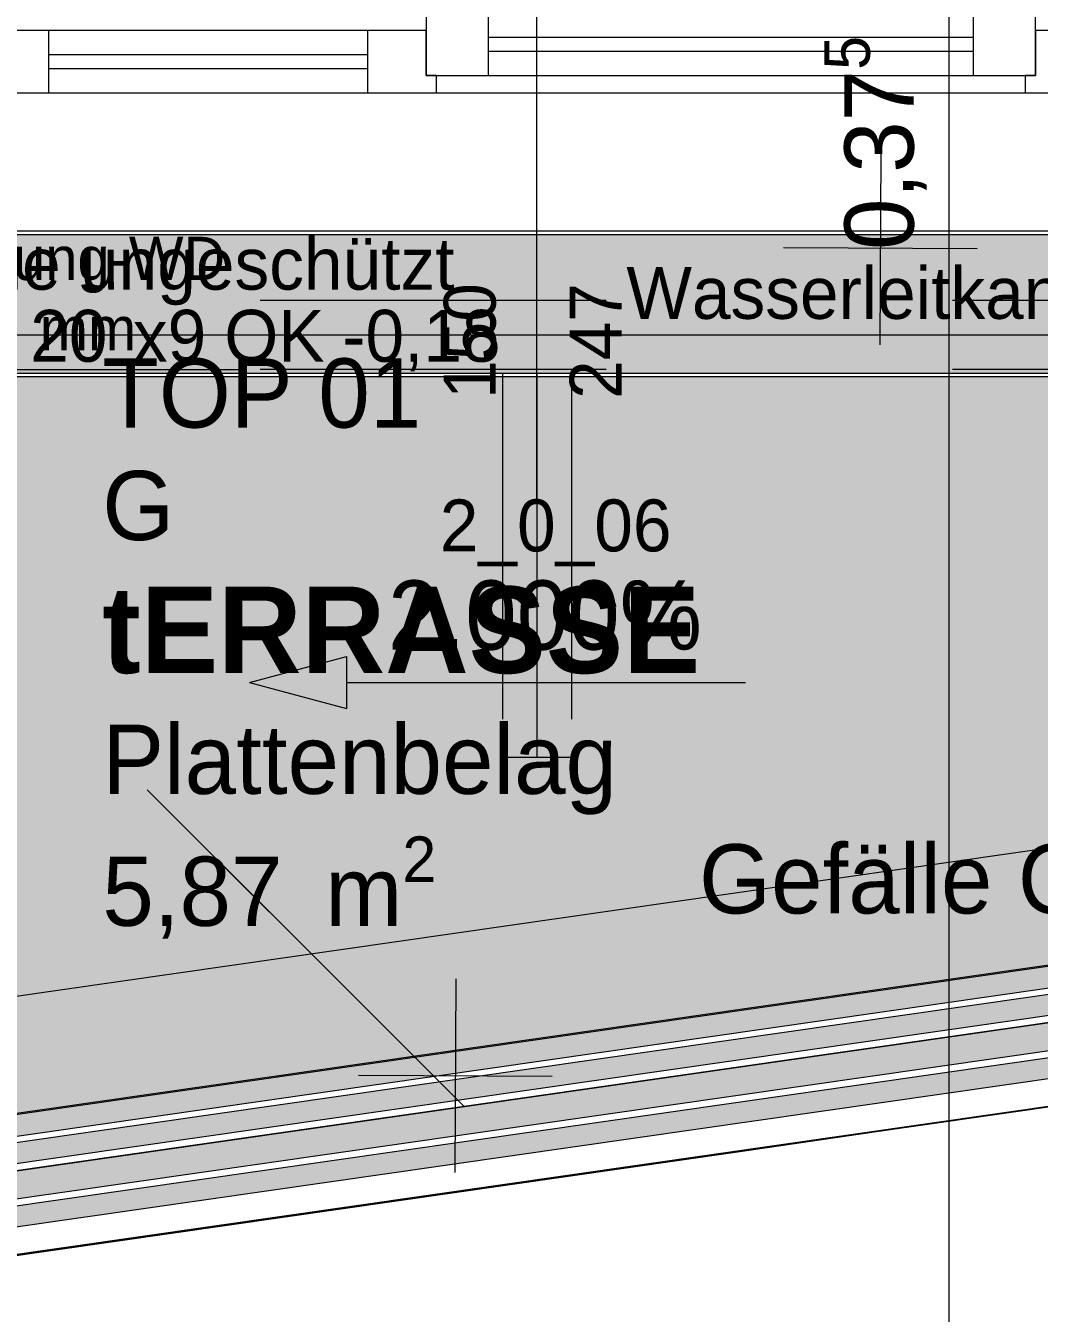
# Model space of a CAD drawing. Header units: metres. Extents: x -3.9 to 83, y -38 to 6.2.
# Drawn here: x 10.297 to 11.76, y -32.643 to -30.783 of the extents above; entities that cross this region are included whole.
import ezdxf

# ---------------------------------------------------------------- set-up
doc = ezdxf.new("R2010")
doc.units = ezdxf.units.M
doc.header["$MEASUREMENT"] = 0
for name, pattern in [('Achse', [0.004, 0.002, -0.001, 0, -0.001]), ('Grenzlinie', [0.008, 0.003, -0.005]), ('PUNKT', [1, 0, -1]), ('Schnittlinie', [0.006, 0.003, -0.0015, 0, -0.0015]), ('Untersicht', [0.001, 0.0005, -0.0005])]:
    doc.linetypes.add(name, pattern=pattern)
for name, color, linetype in [('0._EG PP_2_110 Wand Aussen', 7, 'Continuous'), ('0._EG PP_2_210 Decke', 7, 'Continuous'), ('0._EG PP_2_220 Bodenaufbau', 7, 'Continuous'), ('0._EG PP_2_221 Bodenaufbau - Abdichtung', 7, 'Continuous'), ('0._EG PP_2_221 Bodenaufbau - Terrassenbelag', 7, 'Continuous'), ('0._EG PP_2_450 Absturzsicherung', 7, 'Continuous'), ('0._EG PP_2_611 Entwässerung', 7, 'Continuous'), ('0._EG PP_2_810 Raum', 7, 'Continuous'), ('0._EG PP_2_815 Raumbegrenzung', 7, 'Continuous'), ('0._EG PP_2_851 Marker Schnitt', 7, 'Continuous'), ('0._EG PP_2_950 Polierplan Bemaßung', 7, 'Continuous'), ('0._EG PP_2_955 Polierplan Beschriftung', 7, 'Continuous'), ('0._EG PP_2_Bauwerke_Gebäude - Haus.verm', 7, 'Continuous'), ('0._EG PP_2_Bauwerke_Stützmauer.verm', 7, 'Continuous'), ('0._EG PP_2_Gelände_Geländepunkt.verm', 7, 'Continuous'), ('0._EG PP_2_Kataster Grenzen_Grundstücksgrenze.verm', 7, 'Continuous'), ('0._EG PP_2_Neubau_840 Baulinien', 7, 'Continuous')]:
    doc.layers.add(name, color=color, linetype=linetype)
doc.styles.add('ERSTELLTER_STIL_10', font='')
doc.styles.add('ERSTELLTER_STIL_2', font='')
doc.styles.get('ERSTELLTER_STIL_10').set_extended_font_data('Eurostile', bold=True)
doc.styles.get('ERSTELLTER_STIL_2').set_extended_font_data('Eurostile')
doc.linetypes.add('Grenze Grundstück', pattern='A,0,[1,415_260415_PP_VA_1_3 0 EG1.Shx,S=0.00031746,R=0,X=0,Y=0],-0.04,0', length=0.04)

msp = doc.modelspace()

# ---------------------------------------------------------------- hatches: boundary and pattern name
at = {"layer": '0._EG PP_2_220 Bodenaufbau', "linetype": 'Continuous', "lineweight": 0, "true_color": 0x000000}
msp.add_hatch(color=18, dxfattribs=at).paths.add_polyline_path([(9.67, -32.4759), (18.4055, -31.22), (18.4099, -30.185), (18.2099, -30.185), (18.2062, -31.0466), (9.87, -32.2451), (9.87, -31.215), (9.67, -31.215)])
at = {"layer": '0._EG PP_2_221 Bodenaufbau - Terrassenbelag', "linetype": 'Continuous', "lineweight": 0, "true_color": 0x111111}
msp.add_hatch(color=250, dxfattribs=at).paths.add_polyline_path([(9.8, -31.215), (9.87, -31.215), (9.87, -32.2451), (18.2062, -31.0466), (18.2099, -30.185), (18.0091, -30.185), (18.0091, -30.315), (17.85, -30.315), (17.85, -30.39), (15.59, -30.39), (15.59, -30.185), (15.345, -30.185), (15.345, -30.595), (14.935, -30.595), (14.935, -30.185), (14.665, -30.185), (14.665, -30.39), (12.755, -30.39), (12.755, -30.185), (12.52, -30.185), (12.52, -31.08), (12.535, -31.08), (12.535, -31.495), (12.125, -31.495), (12.125, -31.085), (11.99, -31.085), (11.99, -31.29), (10.08, -31.29), (10.08, -31.085), (9.8, -31.085)])
at = {"layer": '0._EG PP_2_450 Absturzsicherung', "linetype": 'Continuous', "lineweight": 13, "true_color": 0xff6400}
for points in [[(18.6406, -31.1963), (9.665, -32.486), (9.665, -32.5164), (18.6404, -31.2267)], [(18.7302, -31.2744), (9.665, -32.577), (9.665, -32.6073), (18.7301, -31.3047)]]:
    msp.add_hatch(color=30, dxfattribs=at).paths.add_polyline_path(points)
at = {"layer": '0._EG PP_2_450 Absturzsicherung', "linetype": 'Continuous', "lineweight": 13, "true_color": 0xb85600}
msp.add_hatch(color=32, dxfattribs=at).paths.add_polyline_path([(18.6804, -31.231), (9.665, -32.5265), (9.665, -32.5669), (18.6803, -31.2714)])
at = {"layer": '0._EG PP_2_611 Entwässerung', "linetype": 'Continuous', "lineweight": 13, "true_color": 0x89cdad}
msp.add_hatch(color=123, dxfattribs=at).paths.add_polyline_path([(10.085, -31.285), (11.985, -31.285), (11.985, -31.085), (10.085, -31.085)])
at = {"layer": '0._EG PP_2_950 Polierplan Bemaßung', "linetype": 'Continuous', "lineweight": 13, "true_color": 0x6c6cff}
msp.add_hatch(color=171, dxfattribs=at).paths.add_polyline_path([(10.6198, -31.7322), (10.7597, -31.7697), (10.7597, -31.6947)])

# ---------------------------------------------------------------- linework, layer by layer
at = {"layer": '0._EG PP_2_110 Wand Aussen', "color": 7, "linetype": 'Continuous', "lineweight": 13, "ltscale": 1000}
for p, q in [((11.035, -31.4691), (11.035, -30.7)), ((10.875, -30.765), (10.875, -30.855)), ((10.965, -30.855), (10.965, -30.765)), ((11.665, -30.765), (11.665, -30.855)), ((11.755, -30.855), (11.755, -30.765)), ((10.33, -30.79), (10.23, -30.79)), ((10.79, -30.79), (10.33, -30.79)), ((10.33, -30.88), (10.33, -30.79)), ((10.84, -30.79), (10.79, -30.79)), ((10.79, -30.79), (10.79, -30.88)), ((10.875, -30.79), (10.84, -30.79)), ((10.875, -30.855), (10.875, -30.79)), ((11.665, -30.8), (10.965, -30.8)), ((11.84, -30.79), (11.755, -30.79)), ((11.755, -30.79), (11.755, -30.855)), ((10.79, -30.825), (10.33, -30.825)), ((10.965, -30.82), (11.665, -30.82)), ((10.33, -30.845), (10.79, -30.845)), ((10.89, -30.855), (10.875, -30.855)), ((10.875, -30.855), (10.965, -30.855)), ((10.89, -30.88), (10.89, -30.855)), ((10.965, -30.855), (11.665, -30.855)), ((11.665, -30.855), (11.755, -30.855)), ((11.755, -30.855), (11.74, -30.855)), ((11.74, -30.855), (11.74, -30.88)), ((10.23, -30.88), (10.33, -30.88)), ((10.33, -30.88), (10.79, -30.88)), ((10.79, -30.88), (10.84, -30.88)), ((10.84, -30.88), (10.89, -30.88)), ((10.89, -30.88), (11.74, -30.88)), ((11.74, -30.88), (11.84, -30.88)), ((11.785, -31.08), (10.285, -31.08))]:
    msp.add_line(p, q, dxfattribs=at)
at = {"layer": '0._EG PP_2_210 Decke', "color": 7, "linetype": 'Continuous', "lineweight": 13, "ltscale": 1000, "true_color": 0xf4f4f4, "flags": 128}
msp.add_lwpolyline([(5.305, -21.495), (0.1844, -21.495), (0.1967, -31.38), (9.535, -31.38), (9.535, -30.88), (12.385, -30.88), (12.385, -29.98), (18.7258, -29.98), (18.7621, -21.495), (12.465, -21.495), (12.465, -24.32), (13.0067, -24.32), (13.2326, -25.87), (9.875, -25.87), (7.875, -25.87), (7.875, -23.92), (5.305, -23.92)], close=True, dxfattribs=at)
at = {"layer": '0._EG PP_2_210 Decke', "color": 8, "linetype": 'Continuous', "lineweight": 13, "ltscale": 1000, "flags": 128}
msp.add_lwpolyline([(0.1962, -30.98), (0.1998, -33.8865), (18.7205, -31.2253), (18.7275, -29.58), (11.985, -29.58), (11.985, -30.48), (9.135, -30.48), (9.135, -30.98)], close=True, dxfattribs=at)
at = {"layer": '0._EG PP_2_220 Bodenaufbau', "color": 7, "linetype": 'Continuous', "lineweight": 13, "ltscale": 1000, "true_color": 0xf4f4f4, "flags": 128}
for points in [[(0.5091, -33.33), (0.1991, -33.3299), (0.1997, -33.8043), (18.4106, -31.1861), (18.4149, -30.18), (12.515, -30.18), (12.515, -31.08), (9.665, -31.08), (9.665, -31.58), (0.5066, -31.58)], [(0.5091, -33.33), (0.1991, -33.3299), (0.1997, -33.8057), (18.5407, -31.1689), (18.5449, -30.18), (12.515, -30.18), (12.515, -31.08), (9.665, -31.08), (9.665, -31.58), (0.5066, -31.58)], [(9.67, -32.4759), (18.4055, -31.22), (18.4099, -30.185), (18.2099, -30.185), (18.2062, -31.0466), (9.87, -32.2451), (9.87, -31.215), (9.67, -31.215)]]:
    msp.add_lwpolyline(points, close=True, dxfattribs=at)
at = {"layer": '0._EG PP_2_221 Bodenaufbau - Abdichtung', "color": 171, "linetype": 'Untersicht', "lineweight": 13, "ltscale": 1000, "true_color": 0x6c6cff, "flags": 128}
for points in [[(10.065, -30.88), (12.4525, -30.88)], [(10.9297, -32.3447), (9.765, -31.18)], [(9.765, -31.18), (10.9297, -32.3447)], [(12.4525, -32.1258), (10.9297, -32.3447)], [(10.9297, -32.3447), (9.5349, -32.5452)]]:
    msp.add_lwpolyline(points, dxfattribs=at)
at = {"layer": '0._EG PP_2_221 Bodenaufbau - Terrassenbelag', "color": 7, "linetype": 'Continuous', "lineweight": 18, "ltscale": 1000, "flags": 128}
for points in [[(18.2062, -31.0466), (9.87, -32.2451)], [(10.08, -31.2898), (11.99, -31.2898)], [(10.08, -31.29), (11.99, -31.29)]]:
    msp.add_lwpolyline(points, dxfattribs=at)
at = {"layer": '0._EG PP_2_450 Absturzsicherung', "color": 7, "linetype": 'Continuous', "lineweight": 18, "ltscale": 1000}
for p, q in [((18.6404, -31.2267), (9.665, -32.5164)), ((18.6704, -31.2325), (9.665, -32.5265)), ((9.665, -32.5669), (18.6803, -31.2714)), ((9.665, -32.577), (18.7202, -31.2758))]:
    msp.add_line(p, q, dxfattribs=at)
at = {"layer": '0._EG PP_2_450 Absturzsicherung', "color": 7, "linetype": 'Continuous', "lineweight": 18, "ltscale": 1000, "flags": 128}
for points in [[(18.6406, -31.1963), (9.665, -32.486)], [(9.665, -32.6073), (18.7301, -31.3047)]]:
    msp.add_lwpolyline(points, dxfattribs=at)
at = {"layer": '0._EG PP_2_611 Entwässerung', "color": 8, "linetype": 'Untersicht', "lineweight": 0, "ltscale": 1000}
for p, q in [((12.135, -31.18), (9.8685, -31.18)), ((12.135, -31.28), (9.8685, -31.28)), ((10.985, -31.285), (10.985, -31.8402)), ((10.985, -31.285), (11.085, -31.285)), ((11.085, -31.285), (11.085, -31.8402)), ((10.985, -31.8402), (11.085, -31.8402))]:
    msp.add_line(p, q, dxfattribs=at)
at = {"layer": '0._EG PP_2_611 Entwässerung', "color": 76, "linetype": 'Achse', "lineweight": 13, "ltscale": 1000, "true_color": 0x3f7f02}
for p, q in [((12.135, -31.23), (9.8685, -31.23)), ((11.035, -31.285), (11.035, -31.8402))]:
    msp.add_line(p, q, dxfattribs=at)
at = {"layer": '0._EG PP_2_611 Entwässerung', "color": 123, "linetype": 'Continuous', "lineweight": 13, "ltscale": 1000, "true_color": 0x89cdad, "flags": 128}
msp.add_lwpolyline([(10.085, -31.285), (11.985, -31.285), (11.985, -31.085), (10.085, -31.085)], close=True, dxfattribs=at)
at = {"layer": '0._EG PP_2_815 Raumbegrenzung', "color": 8, "linetype": 'PUNKT', "lineweight": 13, "ltscale": 1000, "flags": 128}
msp.add_lwpolyline([(0.507, -31.58), (0.5097, -33.8066), (18.4104, -31.2344), (18.4149, -30.18)], dxfattribs=at)
at = {"layer": '0._EG PP_2_851 Marker Schnitt', "color": 7, "linetype": 'Schnittlinie', "lineweight": 13, "ltscale": 1000}
msp.add_line((11.63, -5.7741), (11.63, -35.645), dxfattribs=at)
at = {"layer": '0._EG PP_2_950 Polierplan Bemaßung', "color": 7, "linetype": 'Continuous', "lineweight": 13, "ltscale": 1000}
msp.add_line((10.077, -31.28), (10.614, -31.28), dxfattribs=at)
at = {"layer": '0._EG PP_2_950 Polierplan Bemaßung', "color": 171, "linetype": 'Continuous', "lineweight": 13, "ltscale": 1000, "true_color": 0x6c6cff}
for p, q in [((10.6198, -31.7322), (10.7597, -31.6947)), ((10.7597, -31.6947), (10.7597, -31.7697)), ((10.6198, -31.7322), (10.7597, -31.7697)), ((10.7597, -31.7322), (10.8198, -31.7322)), ((10.8198, -31.7322), (11.3361, -31.7322))]:
    msp.add_line(p, q, dxfattribs=at)
at = {"layer": '0._EG PP_2_Bauwerke_Gebäude - Haus.verm', "color": 9, "linetype": 'Continuous', "lineweight": 13, "ltscale": 1000}
for p, q in [((18.849, -31.3128), (11.3247, -32.4105)), ((11.3247, -32.4105), (5.2161, -33.2899))]:
    msp.add_line(p, q, dxfattribs=at)
at = {"layer": '0._EG PP_2_Bauwerke_Stützmauer.verm', "color": 9, "linetype": 'Continuous', "lineweight": 13, "ltscale": 1000}
for p, q in [((18.849, -31.3128), (11.3247, -32.4105)), ((11.3247, -32.4105), (5.2161, -33.2899))]:
    msp.add_line(p, q, dxfattribs=at)
at = {"layer": '0._EG PP_2_Gelände_Geländepunkt.verm', "color": 8, "linetype": 'Continuous', "lineweight": 0, "ltscale": 1000}
for p, q in [((11.5316, -30.9642), (11.5303, -31.2442)), ((11.391, -31.1035), (11.671, -31.1048)), ((10.9177, -32.1601), (10.9164, -32.4401)), ((10.7771, -32.2995), (11.057, -32.3008))]:
    msp.add_line(p, q, dxfattribs=at)
at = {"layer": '0._EG PP_2_Kataster Grenzen_Grundstücksgrenze.verm', "color": 96, "linetype": 'Continuous', "lineweight": 13, "ltscale": 1000, "true_color": 0x007e00}
msp.add_line((18.6507, -31.3565), (0.1655, -34.0127), dxfattribs=at)
at = {"layer": '0._EG PP_2_Neubau_840 Baulinien', "color": 76, "linetype": 'Grenze Grundstück', "lineweight": 13, "ltscale": 1000, "true_color": 0x3f7f02, "flags": 128}
msp.add_lwpolyline([(0, -0.0002), (18.985, -0.0012), (18.958, -11.4452), (18.9035, -19.5703), (18.8486, -31.3281), (0.0665, -34.0269), (0.0564, -12.2031)], close=True, dxfattribs=at)
at = {"layer": '0._EG PP_2_Neubau_840 Baulinien', "color": 1, "linetype": 'Grenzlinie', "lineweight": 25, "ltscale": 1000, "true_color": 0xfb0106, "flags": 128}
msp.add_lwpolyline([(-2.7377, -37.8391), (0.1189, -37.4187), (0.0665, -34.0269), (18.8486, -31.3281), (22.8486, -30.6897)], dxfattribs=at)
msp.add_lwpolyline([(-2.7377, -37.8391), (0.1189, -37.4187), (0.0665, -34.0269), (18.8486, -31.3281), (22.8486, -30.6897)], dxfattribs=at)

# ---------------------------------------------------------------- texts
at = {"layer": '0._EG PP_2_110 Wand Aussen', "color": 7, "linetype": 'Continuous', "lineweight": 13, "char_height": 0.075, "attachment_point": 9, "rotation": 90, "style": 'ERSTELLTER_STIL_2'}
for s, insert in [('\\A1;{\\pqr;\\pt0;\\fEurostile|b0|i0|c0|p0;\\W1.000000;150}', (10.9764, -31.155)), ('\\A1;{\\pqr;\\pt0;\\fEurostile|b0|i0|c0|p0;\\W1.000000;247}', (11.1572, -31.155))]:
    msp.add_mtext(s, dxfattribs=dict(at, insert=insert))
at = {"layer": '0._EG PP_2_110 Wand Aussen', "color": 7, "linetype": 'Continuous', "lineweight": 13, "insert": (11.2293, -31.5643), "char_height": 0.075, "attachment_point": 9, "style": 'ERSTELLTER_STIL_2'}
msp.add_mtext('\\A1;{\\pqr;\\pt0;\\fEurostile|b0|i0|c0|p0;\\W1.000000;2_0_06}', dxfattribs=at)
at = {"layer": '0._EG PP_2_810 Raum', "color": 7, "linetype": 'Continuous', "lineweight": 13, "attachment_point": 1}
for s, insert, char_height, style in [('\\A1;{\\pql;\\pt0;\\fEurostile|b0|i0|c0|p0;\\W1.000000;TOP 01}', (10.4071, -31.2638), 0.1, 'ERSTELLTER_STIL_2'), ('\\A1;{\\pql;\\pt0;\\fEurostile|b0|i0|c0|p0;\\W1.000000;G}', (10.4071, -31.4263), 0.1, 'ERSTELLTER_STIL_2'), ('\\A1;{\\pql;\\pt0;\\fEurostile|b1|i0|c0|p0;\\W1.000000;tERRASSE}', (10.4071, -31.5935), 0.125, 'ERSTELLTER_STIL_10'), ('\\A1;{\\pql;\\pt0;\\fEurostile|b0|i0|c0|p0;\\W1.000000;Plattenbelag}', (10.4071, -31.793), 0.1, 'ERSTELLTER_STIL_2'), ('\\A1;{\\pql;\\pt0,0.05;\\fEurostile|b0|i0|c0|p0;\\W1.000000;5,87\\fEurostile|b0|i0|c0|p0;\\W1.000000;\\A1{\\H.66x;\\S^  ;}\\fEurostile|b0|i0|c0|p0;\\W1.000000; m\\fEurostile|b0|i0|c0|p0;\\W1.000000;\\A1{\\H.66x;\\S2^  ;}}', (10.4071, -31.9545), 0.1, 'ERSTELLTER_STIL_2')]:
    msp.add_mtext(s, dxfattribs=dict(at, insert=insert, char_height=char_height, style=style))
at = {"layer": '0._EG PP_2_950 Polierplan Bemaßung', "color": 76, "linetype": 'Continuous', "lineweight": 13, "true_color": 0x3f7f02, "insert": (11.6083, -31.1071), "char_height": 0.1, "attachment_point": 7, "rotation": 90, "style": 'ERSTELLTER_STIL_2'}
msp.add_mtext('\\A1;{\\pql;\\fEurostile|b0|i0|c0|p0;\\W1.000000;0,37\\fEurostile|b0|i0|c0|p0;\\W1.000000;\\A1{\\H.66x;\\S5^  ;}}', dxfattribs=at)
at = {"layer": '0._EG PP_2_950 Polierplan Bemaßung', "color": 7, "linetype": 'Continuous', "lineweight": 13, "char_height": 0.0625, "attachment_point": 1, "style": 'ERSTELLTER_STIL_2'}
for s, insert in [('\\A1;{\\pql;\\pt0,1;\\fEurostile|b0|i0|c0|p0;\\W1.000000;Lüftung-WD\\fEurostile|b0|i0|c0|p0;\\W1.000000;\\A1{\\H.66x;\\S^  ;}\\fEurostile|b0|i0|c0|p0;\\W1.000000;\\fEurostile|b0|i0|c0|p0;\\W1.000000;\\A1{\\H.66x;\\S^  ;}\\fEurostile|b0|i0|c0|p0;\\W1.000000;\\fEurostile|b0|i0|c0|p0;\\W1.000000;\\fEurostile|b0|i0|c0|p0;\\W1.000000;\\fEurostile|b0|i0|c0|p0;\\W1.000000;\\fEurostile|b0|i0|c0|p0;\\W1.000000;\\fEurostile|b0|i0|c0|p0;\\W1.000000;\\fEurostile|b0|i0|c0|p0;\\W1.000000;\\A1{\\H.66x;\\S^  ;}\\fEurostile|b0|i0|c0|p0;\\W1.000000;\\fEurostile|b0|i0|c0|p0;\\W1.000000;\\A1{\\H.66x;\\S^  ;}\\fEurostile|b0|i0|c0|p0;\\W1.000000;\\fEurostile|b0|i0|c0|p0;\\W1.000000;\\fEurostile|b0|i0|c0|p0;\\W1.000000;\\fEurostile|b0|i0|c0|p0;\\W1.000000;\\fEurostile|b0|i0|c0|p0;\\W1.000000;\\fEurostile|b0|i0|c0|p0;\\W1.000000;\\fEurostile|b0|i0|c0|p0;\\W1.000000;\\A1{\\H.66x;\\S^  ;}\\fEurostile|b0|i0|c0|p0;\\W1.000000;\\fEurostile|b0|i0|c0|p0;\\W1.000000;\\A1{\\H.66x;\\S^  ;}\\fEurostile|b0|i0|c0|p0;\\W1.000000;\\fEurostile|b0|i0|c0|p0;\\W1.000000;\\fEurostile|b0|i0|c0|p0;\\W1.000000;\\fEurostile|b0|i0|c0|p0;\\W1.000000;\\fEurostile|b0|i0|c0|p0;\\W1.000000;\\fEurostile|b0|i0|c0|p0;\\W1.000000;\\fEurostile|b0|i0|c0|p0;\\W1.000000;\\A1{\\H.66x;\\S^  ;}\\fEurostile|b0|i0|c0|p0;\\W1.000000;\\fEurostile|b0|i0|c0|p0;\\W1.000000;\\A1{\\H.66x;\\S^  ;}\\fEurostile|b0|i0|c0|p0;\\W1.000000;\\fEurostile|b0|i0|c0|p0;\\W1.000000;\\fEurostile|b0|i0|c0|p0;\\W1.000000;\\fEurostile|b0|i0|c0|p0;\\W1.000000;\\fEurostile|b0|i0|c0|p0;\\W1.000000;\\fEurostile|b0|i0|c0|p0;\\W1.000000;\\fEurostile|b0|i0|c0|p0;\\W1.000000;\\A1{\\H.66x;\\S^  ;}\\fEurostile|b0|i0|c0|p0;\\W1.000000;\\fEurostile|b0|i0|c0|p0;\\W1.000000;\\A1{\\H.66x;\\S^  ;}\\fEurostile|b0|i0|c0|p0;\\W1.000000;\\fEurostile|b0|i0|c0|p0;\\W1.000000;\\fEurostile|b0|i0|c0|p0;\\W1.000000;\\fEurostile|b0|i0|c0|p0;\\W1.000000;\\fEurostile|b0|i0|c0|p0;\\W1.000000;\\fEurostile|b0|i0|c0|p0;\\W1.000000;\\fEurostile|b0|i0|c0|p0;\\W1.000000;\\A1{\\H.66x;\\S^  ;}\\fEurostile|b0|i0|c0|p0;\\W1.000000;}', (10.1388, -31.088)), ('\\A1;{\\pql;\\pt0,1;\\fEurostile|b0|i0|c0|p0;\\W1.000000;165\\fEurostile|b0|i0|c0|p0;\\W1.000000;\\A1{\\H.66x;\\S^  ;}\\fEurostile|b0|i0|c0|p0;\\W1.000000; mm\\fEurostile|b0|i0|c0|p0;\\W1.000000;\\A1{\\H.66x;\\S^  ;}\\fEurostile|b0|i0|c0|p0;\\W1.000000;\\fEurostile|b0|i0|c0|p0;\\W1.000000;\\fEurostile|b0|i0|c0|p0;\\W1.000000;\\fEurostile|b0|i0|c0|p0;\\W1.000000;\\fEurostile|b0|i0|c0|p0;\\W1.000000;\\fEurostile|b0|i0|c0|p0;\\W1.000000;\\fEurostile|b0|i0|c0|p0;\\W1.000000;\\A1{\\H.66x;\\S^  ;}\\fEurostile|b0|i0|c0|p0;\\W1.000000;\\fEurostile|b0|i0|c0|p0;\\W1.000000;\\A1{\\H.66x;\\S^  ;}\\fEurostile|b0|i0|c0|p0;\\W1.000000;\\fEurostile|b0|i0|c0|p0;\\W1.000000;\\fEurostile|b0|i0|c0|p0;\\W1.000000;\\fEurostile|b0|i0|c0|p0;\\W1.000000;\\fEurostile|b0|i0|c0|p0;\\W1.000000;\\fEurostile|b0|i0|c0|p0;\\W1.000000;\\fEurostile|b0|i0|c0|p0;\\W1.000000;\\A1{\\H.66x;\\S^  ;}\\fEurostile|b0|i0|c0|p0;\\W1.000000;\\fEurostile|b0|i0|c0|p0;\\W1.000000;\\A1{\\H.66x;\\S^  ;}\\fEurostile|b0|i0|c0|p0;\\W1.000000;\\fEurostile|b0|i0|c0|p0;\\W1.000000;\\fEurostile|b0|i0|c0|p0;\\W1.000000;\\fEurostile|b0|i0|c0|p0;\\W1.000000;\\fEurostile|b0|i0|c0|p0;\\W1.000000;\\fEurostile|b0|i0|c0|p0;\\W1.000000;\\fEurostile|b0|i0|c0|p0;\\W1.000000;\\A1{\\H.66x;\\S^  ;}\\fEurostile|b0|i0|c0|p0;\\W1.000000;\\fEurostile|b0|i0|c0|p0;\\W1.000000;\\A1{\\H.66x;\\S^  ;}\\fEurostile|b0|i0|c0|p0;\\W1.000000;\\fEurostile|b0|i0|c0|p0;\\W1.000000;\\fEurostile|b0|i0|c0|p0;\\W1.000000;\\fEurostile|b0|i0|c0|p0;\\W1.000000;\\fEurostile|b0|i0|c0|p0;\\W1.000000;\\fEurostile|b0|i0|c0|p0;\\W1.000000;\\fEurostile|b0|i0|c0|p0;\\W1.000000;\\A1{\\H.66x;\\S^  ;}\\fEurostile|b0|i0|c0|p0;\\W1.000000;\\fEurostile|b0|i0|c0|p0;\\W1.000000;\\A1{\\H.66x;\\S^  ;}\\fEurostile|b0|i0|c0|p0;\\W1.000000;\\fEurostile|b0|i0|c0|p0;\\W1.000000;\\fEurostile|b0|i0|c0|p0;\\W1.000000;\\fEurostile|b0|i0|c0|p0;\\W1.000000;\\fEurostile|b0|i0|c0|p0;\\W1.000000;\\fEurostile|b0|i0|c0|p0;\\W1.000000;\\fEurostile|b0|i0|c0|p0;\\W1.000000;\\A1{\\H.66x;\\S^  ;}\\fEurostile|b0|i0|c0|p0;\\W1.000000;}', (10.1388, -31.1895))]:
    msp.add_mtext(s, dxfattribs=dict(at, insert=insert))
at = {"layer": '0._EG PP_2_950 Polierplan Bemaßung', "color": 171, "linetype": 'Continuous', "lineweight": 13, "true_color": 0x6c6cff, "insert": (10.8198, -31.7032), "char_height": 0.1, "attachment_point": 7, "rotation": 359.9995, "style": 'ERSTELLTER_STIL_2'}
msp.add_mtext('\\A1;{\\pql;\\fEurostile|b0|i0|c0|p0;\\W1.000000;2,000\\fEurostile|b0|i0|c0|p0;\\W1.000000;%}', dxfattribs=at)
at = {"layer": '0._EG PP_2_950 Polierplan Bemaßung', "color": 171, "linetype": 'Continuous', "lineweight": 13, "true_color": 0x6c6cff, "insert": (11.2691, -32.095), "char_height": 0.1, "attachment_point": 7, "style": 'ERSTELLTER_STIL_2'}
msp.add_mtext('\\A1;{\\pql;\\fEurostile|b0|i0|c0|p0;\\W1.000000;Gefälle OK -0,68\\fEurostile|b0|i0|c0|p0;\\W1.000000;\\A1{\\H.66x;\\S5^  ;}}', dxfattribs=at)
at = {"layer": '0._EG PP_2_955 Polierplan Beschriftung', "color": 7, "linetype": 'Continuous', "lineweight": 13, "char_height": 0.075, "style": 'ERSTELLTER_STIL_2'}
for s, insert, attachment_point in [('\\A1;{\\pql;\\fEurostile|b0|i0|c0|p0;\\W1.000000;Rinne ungeschützt\\fEurostile|b0|i0|c0|p0;\\W1.000000;  }', (10.085, -31.0894), 1), ('\\A1;{\\pql;\\fEurostile|b0|i0|c0|p0;\\W1.000000;Wasserleitkanal\\fEurostile|b0|i0|c0|p0;\\W1.000000;  }', (11.1641, -31.2077), 7), ('\\A1;{\\pql;\\pt0,1;\\fEurostile|b0|i0|c0|p0;\\W1.000000;20\\fEurostile|b0|i0|c0|p0;\\W1.000000;\\A1{\\H.66x;\\S^  ;}\\fEurostile|b0|i0|c0|p0;\\W1.000000;\\fEurostile|b0|i0|c0|p0;\\W1.000000;\\A1{\\H.66x;\\S^  ;}\\fEurostile|b0|i0|c0|p0;\\W1.000000;x\\fEurostile|b0|i0|c0|p0;\\W1.000000;\\fEurostile|b0|i0|c0|p0;\\W1.000000;\\fEurostile|b0|i0|c0|p0;\\W1.000000;\\fEurostile|b0|i0|c0|p0;\\W1.000000;\\fEurostile|b0|i0|c0|p0;\\W1.000000;9\\fEurostile|b0|i0|c0|p0;\\W1.000000;\\A1{\\H.66x;\\S^  ;}\\fEurostile|b0|i0|c0|p0;\\W1.000000;\\fEurostile|b0|i0|c0|p0;\\W1.000000;\\A1{\\H.66x;\\S^  ;}\\fEurostile|b0|i0|c0|p0;\\W1.000000;\\fEurostile|b0|i0|c0|p0;\\W1.000000;\\fEurostile|b0|i0|c0|p0;\\W1.000000;\\fEurostile|b0|i0|c0|p0;\\W1.000000;\\fEurostile|b0|i0|c0|p0;\\W1.000000;\\fEurostile|b0|i0|c0|p0;\\W1.000000;\\fEurostile|b0|i0|c0|p0;\\W1.000000;\\A1{\\H.66x;\\S^  ;}\\fEurostile|b0|i0|c0|p0;\\W1.000000;\\fEurostile|b0|i0|c0|p0;\\W1.000000;\\A1{\\H.66x;\\S^  ;}\\fEurostile|b0|i0|c0|p0;\\W1.000000;\\fEurostile|b0|i0|c0|p0;\\W1.000000;\\fEurostile|b0|i0|c0|p0;\\W1.000000;\\fEurostile|b0|i0|c0|p0;\\W1.000000;\\fEurostile|b0|i0|c0|p0;\\W1.000000;\\fEurostile|b0|i0|c0|p0;\\W1.000000;\\fEurostile|b0|i0|c0|p0;\\W1.000000;\\A1{\\H.66x;\\S^  ;}\\fEurostile|b0|i0|c0|p0;\\W1.000000;\\fEurostile|b0|i0|c0|p0;\\W1.000000;\\A1{\\H.66x;\\S^  ;}\\fEurostile|b0|i0|c0|p0;\\W1.000000;\\fEurostile|b0|i0|c0|p0;\\W1.000000;\\fEurostile|b0|i0|c0|p0;\\W1.000000;\\fEurostile|b0|i0|c0|p0;\\W1.000000;\\fEurostile|b0|i0|c0|p0;\\W1.000000;\\fEurostile|b0|i0|c0|p0;\\W1.000000;\\fEurostile|b0|i0|c0|p0;\\W1.000000;\\A1{\\H.66x;\\S^  ;}\\fEurostile|b0|i0|c0|p0;\\W1.000000;\\fEurostile|b0|i0|c0|p0;\\W1.000000;\\A1{\\H.66x;\\S^  ;}\\fEurostile|b0|i0|c0|p0;\\W1.000000;\\fEurostile|b0|i0|c0|p0;\\W1.000000;\\fEurostile|b0|i0|c0|p0;\\W1.000000;\\fEurostile|b0|i0|c0|p0;\\W1.000000;\\fEurostile|b0|i0|c0|p0;\\W1.000000;\\fEurostile|b0|i0|c0|p0;\\W1.000000;\\fEurostile|b0|i0|c0|p0;\\W1.000000;\\A1{\\H.66x;\\S^  ;}\\fEurostile|b0|i0|c0|p0;\\W1.000000;}', (10.3029, -31.1936), 1), ('\\A1;{\\pql;\\pt0,1;\\fEurostile|b0|i0|c0|p0;\\W1.000000; OK }', (10.5554, -31.1936), 1), ('\\A1;{\\pql;\\pt0,1;\\fEurostile|b0|i0|c0|p0;\\W1.000000;-0,18\\fEurostile|b0|i0|c0|p0;\\W1.000000;\\A1{\\H.66x;\\S^  ;}\\fEurostile|b0|i0|c0|p0;\\W1.000000;\\fEurostile|b0|i0|c0|p0;\\W1.000000;\\A1{\\H.66x;\\S^  ;}\\fEurostile|b0|i0|c0|p0;\\W1.000000;\\fEurostile|b0|i0|c0|p0;\\W1.000000;\\fEurostile|b0|i0|c0|p0;\\W1.000000;\\fEurostile|b0|i0|c0|p0;\\W1.000000;\\fEurostile|b0|i0|c0|p0;\\W1.000000;\\fEurostile|b0|i0|c0|p0;\\W1.000000;\\fEurostile|b0|i0|c0|p0;\\W1.000000;\\A1{\\H.66x;\\S^  ;}\\fEurostile|b0|i0|c0|p0;\\W1.000000;\\fEurostile|b0|i0|c0|p0;\\W1.000000;\\A1{\\H.66x;\\S^  ;}\\fEurostile|b0|i0|c0|p0;\\W1.000000;\\fEurostile|b0|i0|c0|p0;\\W1.000000;\\fEurostile|b0|i0|c0|p0;\\W1.000000;\\fEurostile|b0|i0|c0|p0;\\W1.000000;\\fEurostile|b0|i0|c0|p0;\\W1.000000;\\fEurostile|b0|i0|c0|p0;\\W1.000000;\\fEurostile|b0|i0|c0|p0;\\W1.000000;\\A1{\\H.66x;\\S^  ;}\\fEurostile|b0|i0|c0|p0;\\W1.000000;\\fEurostile|b0|i0|c0|p0;\\W1.000000;\\A1{\\H.66x;\\S^  ;}\\fEurostile|b0|i0|c0|p0;\\W1.000000;\\fEurostile|b0|i0|c0|p0;\\W1.000000;\\fEurostile|b0|i0|c0|p0;\\W1.000000;\\fEurostile|b0|i0|c0|p0;\\W1.000000;\\fEurostile|b0|i0|c0|p0;\\W1.000000;\\fEurostile|b0|i0|c0|p0;\\W1.000000;\\fEurostile|b0|i0|c0|p0;\\W1.000000;\\A1{\\H.66x;\\S^  ;}\\fEurostile|b0|i0|c0|p0;\\W1.000000;\\fEurostile|b0|i0|c0|p0;\\W1.000000;\\fEurostile|b0|i0|c0|p0;\\W1.000000;\\fEurostile|b0|i0|c0|p0;\\W1.000000;\\fEurostile|b0|i0|c0|p0;\\W1.000000;\\fEurostile|b0|i0|c0|p0;\\W1.000000;\\fEurostile|b0|i0|c0|p0;\\W1.000000;\\fEurostile|b0|i0|c0|p0;\\W1.000000;\\fEurostile|b0|i0|c0|p0;\\W1.000000;\\fEurostile|b0|i0|c0|p0;\\W1.000000;\\fEurostile|b0|i0|c0|p0;\\W1.000000;\\fEurostile|b0|i0|c0|p0;\\W1.000000;\\fEurostile|b0|i0|c0|p0;\\W1.000000;\\fEurostile|b0|i0|c0|p0;\\W1.000000;\\fEurostile|b0|i0|c0|p0;\\W1.000000;\\fEurostile|b0|i0|c0|p0;\\W1.000000;\\fEurostile|b0|i0|c0|p0;\\W1.000000;\\fEurostile|b0|i0|c0|p0;\\W1.000000;\\fEurostile|b0|i0|c0|p0;\\W1.000000;}', (10.7538, -31.1936), 1)]:
    msp.add_mtext(s, dxfattribs=dict(at, insert=insert, attachment_point=attachment_point))

doc.saveas('drawing.dxf')
